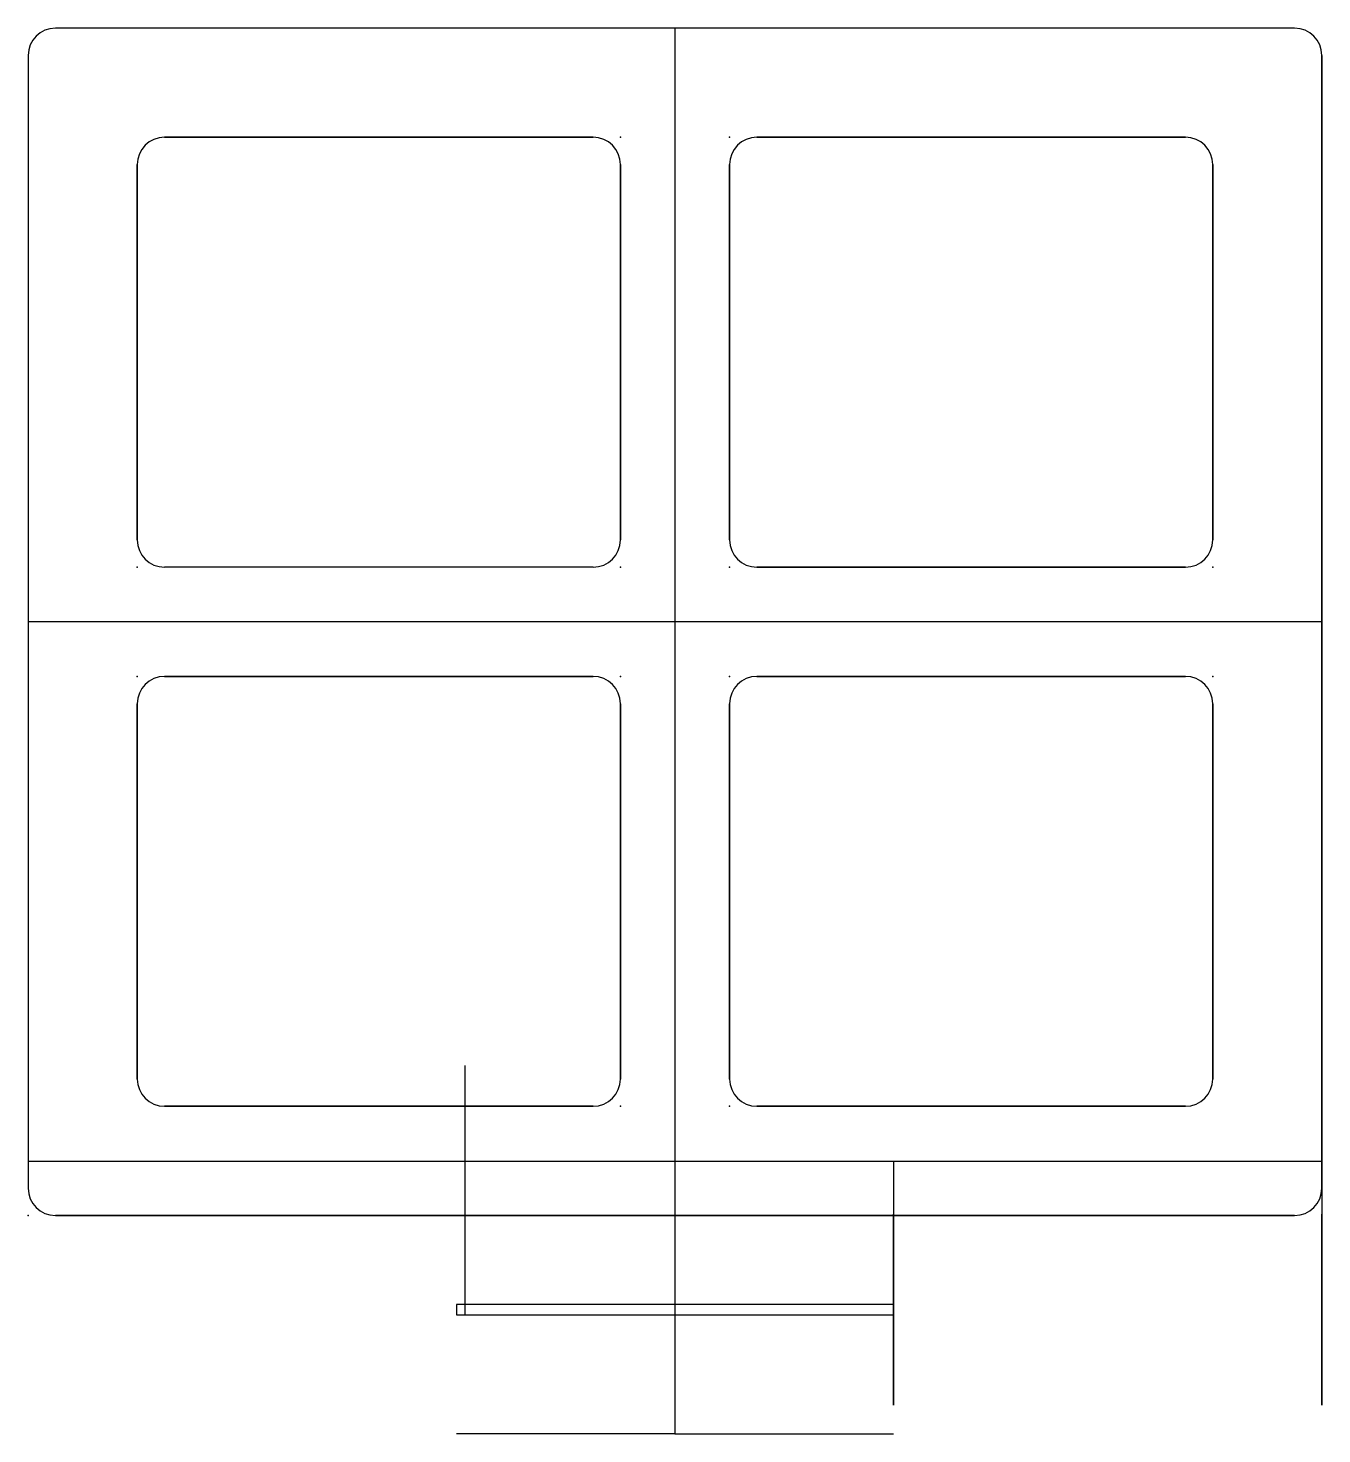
# Model space of a CAD drawing. Header units: centimetres. Extents: x 0 to 2.37, y -0.4 to 2.17.
import ezdxf

# ---------------------------------------------------------------- set-up
doc = ezdxf.new("R2010")
doc.units = ezdxf.units.CM
doc.header["$MEASUREMENT"] = 0
for name, color, linetype in [('Capa_vai-ue-vai v11_Sketch1', 7, 'Continuous'), ('Capa_vai-ue-vai v11_Sketch2', 7, 'Continuous'), ('Capa_vai-ue-vai v11_Sketch3', 7, 'Continuous'), ('Capa_vai-ue-vai v11_Sketch4', 7, 'Continuous'), ('Capa_vai-ue-vai v11_Sketch5', 7, 'Continuous'), ('Capa_vai-ue-vai v11_Sketch6', 7, 'Continuous'), ('Capa_vai-ue-vai v11_Sketch7', 7, 'Continuous'), ('Capa_vai-ue-vai v11_Sketch9', 7, 'Continuous')]:
    doc.layers.add(name, color=color, linetype=linetype)

msp = doc.modelspace()

# ---------------------------------------------------------------- linework, layer by layer
at = {"layer": 'Capa_vai-ue-vai v11_Sketch1'}
for p, q in [((2.32, 2.175), (0.05, 2.175)), ((1.185, 2.175), (1.185, 0)), ((0, 2.125), (0, 0.05)), ((2.37, 0.05), (2.37, 2.125)), ((1.035, 1.975), (0.25, 1.975)), ((2.12, 1.975), (1.335, 1.975)), ((0.2, 1.925), (0.2, 1.2375)), ((1.085, 1.2375), (1.085, 1.925)), ((1.285, 1.925), (1.285, 1.2375)), ((2.17, 1.2375), (2.17, 1.925)), ((1.035, 1.1875), (0.25, 1.1875)), ((1.335, 1.1875), (2.12, 1.1875)), ((2.37, 1.0875), (0, 1.0875)), ((1.035, 0.9875), (0.25, 0.9875)), ((2.12, 0.9875), (1.335, 0.9875)), ((0.2, 0.9375), (0.2, 0.25)), ((1.085, 0.25), (1.085, 0.9375)), ((1.285, 0.9375), (1.285, 0.25)), ((2.17, 0.25), (2.17, 0.9375)), ((0.25, 0.2), (1.035, 0.2)), ((1.335, 0.2), (2.12, 0.2)), ((0.05, 0), (2.32, 0)), ((1.185, 0), (1.185, -0.4))]:
    msp.add_line(p, q, dxfattribs=at)
for centre, start, end in [((0.05, 2.125), 90, 180), ((2.32, 2.125), 0, 90), ((0.25, 1.925), 90, 180), ((1.035, 1.925), 0, 90), ((1.335, 1.925), 90, 180), ((2.12, 1.925), 360, 90), ((0.25, 1.2375), 180, 270), ((1.035, 1.2375), 270, 360), ((1.335, 1.2375), 180, 270), ((2.12, 1.2375), 270, 0), ((0.25, 0.9375), 90, 180), ((1.035, 0.9375), 0, 90), ((1.335, 0.9375), 90, 180), ((2.12, 0.9375), 360, 90), ((0.25, 0.25), 180, 270), ((1.035, 0.25), 270, 360), ((1.335, 0.25), 180, 270), ((2.12, 0.25), 270, 0), ((0.05, 0.05), 180, 270), ((2.32, 0.05), 270, 0)]:
    msp.add_arc(centre, 0.05, start, end, dxfattribs=at)
for p in [(1.085, 1.975), (1.285, 1.975), (0.2, 1.1875), (1.085, 1.1875), (1.285, 1.1875), (2.17, 1.1875), (0.2, 0.9875), (1.085, 0.9875), (1.285, 0.9875), (2.17, 0.9875), (1.085, 0.2), (1.285, 0.2), (0, 0)]:
    msp.add_point(p, dxfattribs=at)
at = {"layer": 'Capa_vai-ue-vai v11_Sketch2'}
for p, q in [((2.37, 0.05), (2.37, 2.125)), ((2.37, 2.125, 0.2), (2.37, 0.05, 0.2)), ((2.37, 2.125), (2.37, 2.125, 0.2)), ((2.37, 0.05, 0.2), (2.37, 0.05)), ((2.37, 0.05, 0.1), (2.37, -0.1724, 0.1)), ((2.37, 0, 0.2), (2.37, -0.316, 0.2)), ((2.37, -0.0288, 0.2), (2.37, -0.316, 0.2)), ((2.37, -0.1724, 0.1), (2.37, -0.1643, 0.1))]:
    msp.add_line(p, q, dxfattribs=at)
at = {"layer": 'Capa_vai-ue-vai v11_Sketch2', "extrusion": (1, 0, 0)}
for radius in [0.175, 0.065]:
    msp.add_circle((-0.1724, 0.1, 2.37), radius, dxfattribs=at)
at = {"layer": 'Capa_vai-ue-vai v11_Sketch2'}
for p in [(2.37, 0), (2.37, -0.1643, 0.1)]:
    msp.add_point(p, dxfattribs=at)
at = {"layer": 'Capa_vai-ue-vai v11_Sketch3'}
for p, q in [((2.32, 2.175, 0.2), (0.05, 2.175, 0.2)), ((0, 2.125, 0.2), (0, 0.05, 0.2)), ((2.37, 0.05, 0.2), (2.37, 2.125, 0.2)), ((0.25, 1.975, 0.2), (1.035, 1.975, 0.2)), ((1.335, 1.975, 0.2), (2.12, 1.975, 0.2)), ((0.2, 1.2375, 0.2), (0.2, 1.925, 0.2)), ((1.085, 1.925, 0.2), (1.085, 1.2375, 0.2)), ((1.285, 1.2375, 0.2), (1.285, 1.925, 0.2)), ((2.17, 1.925, 0.2), (2.17, 1.2375, 0.2)), ((1.035, 1.1875, 0.2), (0.25, 1.1875, 0.2)), ((2.12, 1.1875, 0.2), (1.335, 1.1875, 0.2)), ((0.25, 0.9875, 0.2), (1.035, 0.9875, 0.2)), ((1.335, 0.9875, 0.2), (2.12, 0.9875, 0.2)), ((0.2, 0.25, 0.2), (0.2, 0.9375, 0.2)), ((1.085, 0.9375, 0.2), (1.085, 0.25, 0.2)), ((1.285, 0.25, 0.2), (1.285, 0.9375, 0.2)), ((2.17, 0.9375, 0.2), (2.17, 0.25, 0.2)), ((1.035, 0.2, 0.2), (0.25, 0.2, 0.2)), ((2.12, 0.2, 0.2), (1.335, 0.2, 0.2)), ((2.37, 0.0989, 0.2), (0, 0.0989, 0.2)), ((1.185, 0.0989, 0.2), (1.185, -0.4, 0.2)), ((0.05, 0, 0.2), (2.32, 0, 0.2)), ((1.185, -0.4, 0.2), (0.785, -0.4, 0.2)), ((1.185, -0.4, 0.2), (1.585, -0.4, 0.2))]:
    msp.add_line(p, q, dxfattribs=at)
for centre, start, end in [((0.05, 2.125, 0.2), 90, 180), ((2.32, 2.125, 0.2), 0, 90), ((0.25, 1.925, 0.2), 90, 180), ((1.035, 1.925, 0.2), 0, 90), ((1.335, 1.925, 0.2), 90, 180), ((2.12, 1.925, 0.2), 0, 90), ((0.25, 1.2375, 0.2), 180, 270), ((1.035, 1.2375, 0.2), 270, 360), ((1.335, 1.2375, 0.2), 180, 270), ((2.12, 1.2375, 0.2), 270, 0), ((0.25, 0.9375, 0.2), 90, 180), ((1.035, 0.9375, 0.2), 0, 90), ((1.335, 0.9375, 0.2), 90, 180), ((2.12, 0.9375, 0.2), 360, 90), ((0.25, 0.25, 0.2), 180, 270), ((1.035, 0.25, 0.2), 270, 360), ((1.335, 0.25, 0.2), 180, 270), ((2.12, 0.25, 0.2), 270, 0), ((0.05, 0.05, 0.2), 180, 270), ((2.32, 0.05, 0.2), 270, 0)]:
    msp.add_arc(centre, 0.05, start, end, dxfattribs=at)
msp.add_point((0, 0, 0.2), dxfattribs=at)
at = {"layer": 'Capa_vai-ue-vai v11_Sketch4', "extrusion": (1, 0, 0)}
for radius in [0.175, 0.065]:
    msp.add_circle((-0.1724, 0.1, 1.585), radius, dxfattribs=at)
at = {"layer": 'Capa_vai-ue-vai v11_Sketch4'}
msp.add_point((1.585, 0), dxfattribs=at)
at = {"layer": 'Capa_vai-ue-vai v11_Sketch5'}
for p, q in [((2.32, 0, 0.2), (0.05, 0, 0.2)), ((0.05, 0), (2.32, 0)), ((0.05, 0, 0.2), (0.05, 0)), ((0.8, 0), (0.8, 0, 0.2)), ((1.185, 0, 0.2), (0.8, 0, 0.2)), ((0.8, 0), (1.585, 0)), ((1.185, 0, 0.2), (1.585, 0, 0.2)), ((1.585, 0, 0.2), (1.585, 0)), ((2.32, 0), (2.32, 0, 0.2))]:
    msp.add_line(p, q, dxfattribs=at)
msp.add_point((0, 0), dxfattribs=at)
at = {"layer": 'Capa_vai-ue-vai v11_Sketch6'}
msp.add_line((1.585, -0.1629, 0.2747), (1.585, -0.1819, 0.2747), dxfattribs=at)
at = {"layer": 'Capa_vai-ue-vai v11_Sketch6', "extrusion": (1, 0, 0)}
for radius in [0.175, 0.065]:
    msp.add_circle((-0.1724, 0.1, 1.585), radius, dxfattribs=at)
at = {"layer": 'Capa_vai-ue-vai v11_Sketch6'}
msp.add_point((1.585, 0), dxfattribs=at)
at = {"layer": 'Capa_vai-ue-vai v11_Sketch7'}
for p, q in [((0.8, 0.2748, 0.2747), (0.8, -0.1819, 0.2747)), ((1.585, -0.1629, 0.2747), (0.785, -0.1629, 0.2747)), ((0.785, -0.1629, 0.2747), (0.785, -0.1819, 0.2747)), ((1.585, -0.1819, 0.2747), (1.585, -0.1629, 0.2747)), ((0.785, -0.1819, 0.2747), (1.585, -0.1819, 0.2747))]:
    msp.add_line(p, q, dxfattribs=at)
msp.add_point((0, 0, 0.2747), dxfattribs=at)
at = {"layer": 'Capa_vai-ue-vai v11_Sketch9'}
for p, q in [((1.585, 0.1, 0.2), (1.585, -0.316, 0.2)), ((1.585, -0.1629, 0.2747), (1.585, -0.1819, 0.2747))]:
    msp.add_line(p, q, dxfattribs=at)
at = {"layer": 'Capa_vai-ue-vai v11_Sketch9', "extrusion": (1, 0, 0)}
msp.add_circle((-0.1724, 0.1, 1.585), 0.065, dxfattribs=at)
msp.add_arc((-0.1724, 0.1, 1.585), 0.175, 93.1081, 86.8919, dxfattribs=at)
at = {"layer": 'Capa_vai-ue-vai v11_Sketch9'}
msp.add_point((1.585, 0), dxfattribs=at)

doc.saveas('drawing.dxf')
